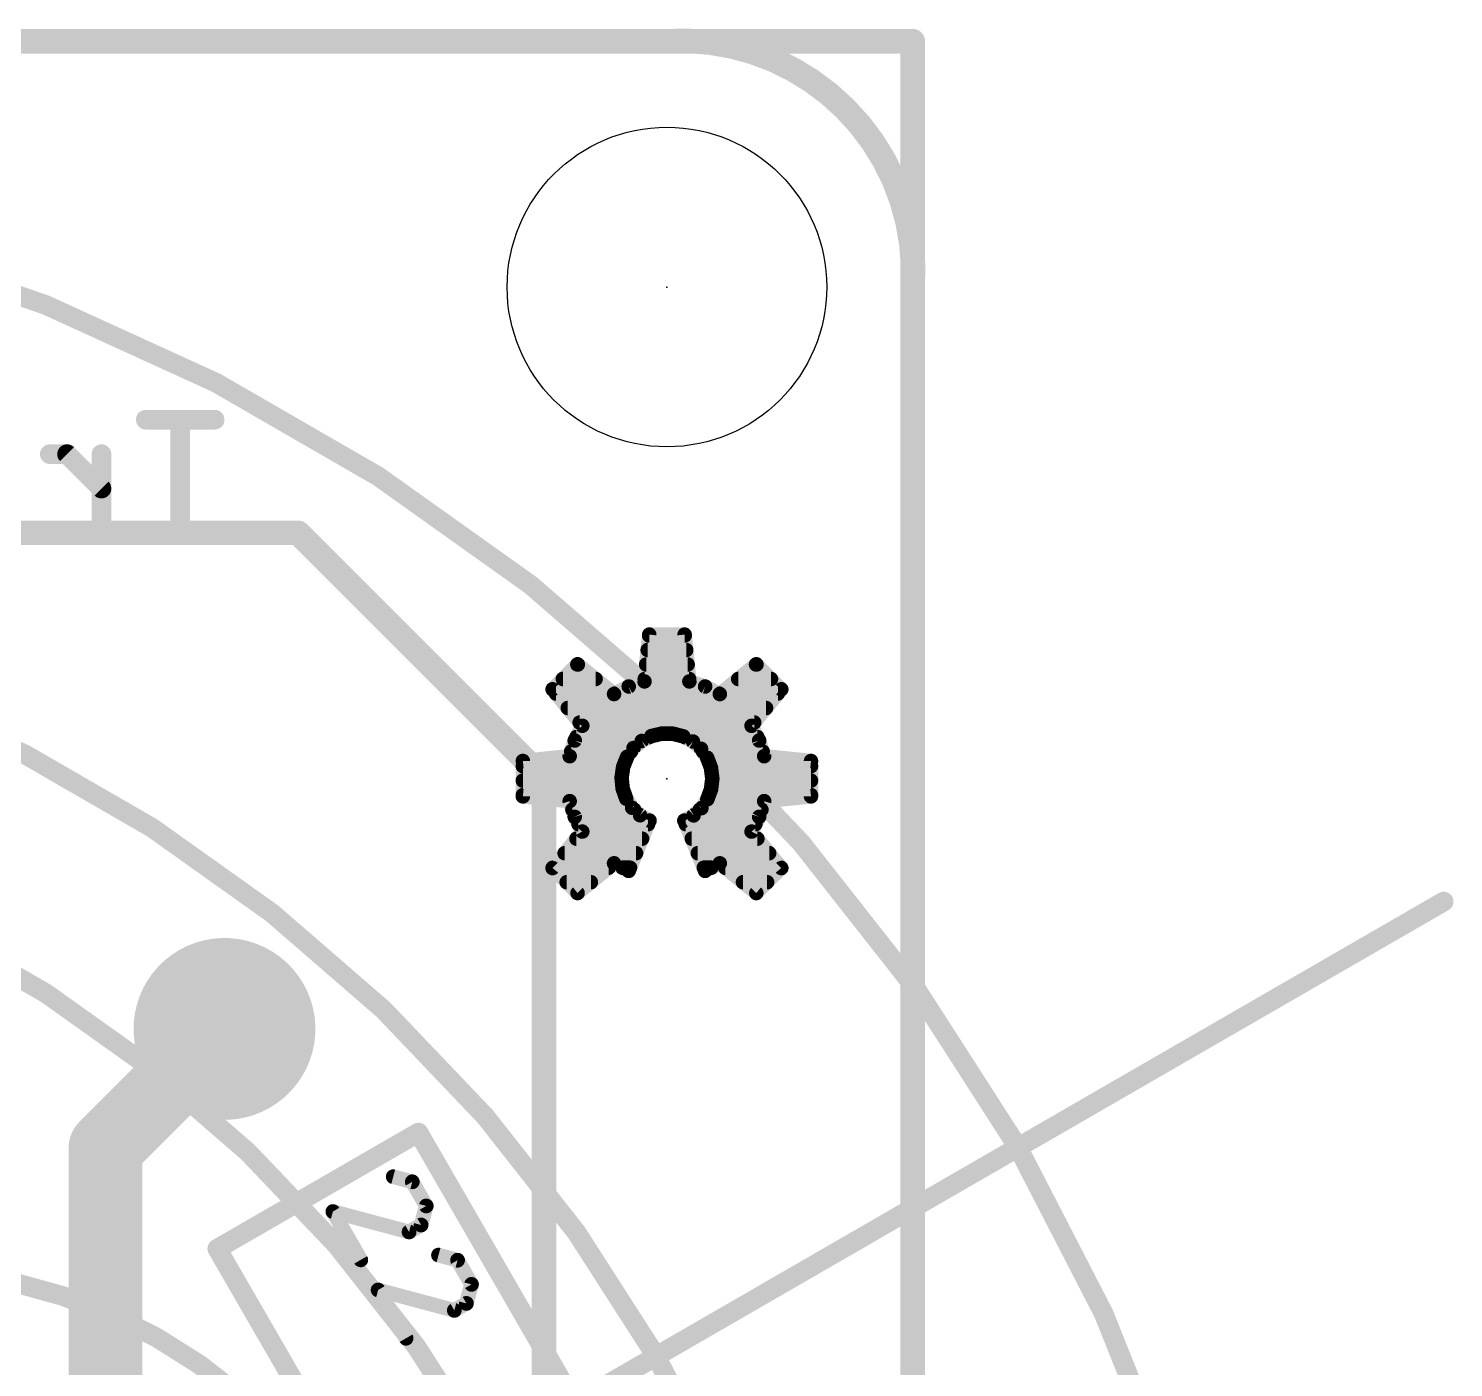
# Model space of a CAD drawing. Extents: x -31.8 to 25.5, y -33 to 25.5.
# Drawn here: x 7.37 to 22.1, y 7.89 to 21.72 of the extents above; entities that cross this region are included whole.
import ezdxf

# ---------------------------------------------------------------- set-up
doc = ezdxf.new("R2010")
doc.units = 0
for name, color, linetype in [('1', 12, 'CONTINUOUS'), ('16', 132, 'CONTINUOUS'), ('17', 110, 'CONTINUOUS'), ('20', 53, 'CONTINUOUS'), ('21', 41, 'CONTINUOUS'), ('22', 40, 'CONTINUOUS'), ('23', 53, 'CONTINUOUS'), ('24', 53, 'CONTINUOUS'), ('51', 53, 'CONTINUOUS')]:
    doc.layers.add(name, color=color, linetype=linetype)

# ---------------------------------------------------------------- blocks, each defined once
blk = doc.blocks.new('ROUNDP')
at = {"const_width": 0.5}
blk.add_lwpolyline([(0, -0.25, 1), (0, 0.25, 1), (0, -0.25)], format="xyb", dxfattribs=at)

msp = doc.modelspace()

# ---------------------------------------------------------------- linework, layer by layer
at = {"layer": '1'}
for points, const_width in [([(-16.51, 21.59), (16.51, 21.59)], 0.254), ([(16.51, 21.59), (16.51, -16.51)], 0.254), ([(8.1687, 10.1551), (9.398, 11.3844)], 0.762), ([(8.1687, 4.699), (8.1687, 10.1551)], 0.762)]:
    msp.add_lwpolyline(points, dxfattribs=dict(at, const_width=const_width))
for points, const_width in [([(16.5735, 21.59, 1), (16.4465, 21.59)], 0.127), ([(16.51, 21.5265, 1), (16.51, 21.6535)], 0.127), ([(9.5327, 11.2497, 1), (9.2633, 11.5191)], 0.381), ([(8.3592, 10.1551, 1), (7.9782, 10.1551)], 0.381), ([(8.034, 10.2898, 1), (8.3034, 10.0204)], 0.381)]:
    msp.add_lwpolyline(points, format="xyb", dxfattribs=dict(at, const_width=const_width))
at = {"layer": '16', "const_width": 0.254}
for points in [[(-16.51, 21.59), (16.51, 21.59)], [(16.51, 21.59), (16.51, -16.51)], [(10.16, 16.51), (1.27, 16.51)], [(12.7, 13.97), (10.16, 16.51)], [(12.7, 1.27), (12.7, 13.97)]]:
    msp.add_lwpolyline(points, dxfattribs=at)
at = {"layer": '16', "const_width": 0.127}
for points in [[(16.5735, 21.59, 1), (16.4465, 21.59)], [(16.51, 21.5265, 1), (16.51, 21.6535)], [(10.2049, 16.5549, 1), (10.1151, 16.4651)], [(10.16, 16.4465, 1), (10.16, 16.5735)], [(12.7635, 13.97, 1), (12.6365, 13.97)], [(12.6551, 13.9251, 1), (12.7449, 14.0149)]]:
    msp.add_lwpolyline(points, format="xyb", dxfattribs=at)
at = {"layer": '20', "const_width": 0.254}
for points in [[(13.97, 21.59), (-13.97, 21.59)], [(16.51, -13.97), (16.51, 19.05)]]:
    msp.add_lwpolyline(points, dxfattribs=at)
at = {"layer": '20'}
for points, const_width in [([(16.51, 19.05, 0.4509), (13.97, 21.59)], 0.254), ([(13.9661, 21.6534, 1), (13.9739, 21.5266)], 0.127), ([(13.97, 21.5265, 1), (13.97, 21.6535)], 0.127), ([(16.5735, 19.05, 1), (16.4465, 19.05)], 0.127), ([(16.4466, 19.0539, 1), (16.5734, 19.0461)], 0.127)]:
    msp.add_lwpolyline(points, format="xyb", dxfattribs=dict(at, const_width=const_width))
msp.add_circle((13.97, 19.05), 1.651, dxfattribs=at)
at = {"layer": '21'}
for points, const_width in [([(0, -16.002, 1), (0, 16.002, 1), (0, -16.002)], 0.2032), ([(11.4462, 10.3384, 1), (11.3582, 10.2876)], 0.1016), ([(11.4276, 10.269, 1), (11.3768, 10.357)], 0.1016), ([(11.1517, 9.894, 1), (11.132, 9.8204)], 0.0762), ([(11.3717, 9.8236, 1), (11.3057, 9.7855)], 0.0762), ([(11.3288, 9.7677, 1), (11.3485, 9.8413)], 0.0762), ([(10.5511, 9.5162, 1), (10.4851, 9.4781)], 0.0762), ([(10.528, 9.5339, 1), (10.5082, 9.4603)], 0.0762), ([(11.5195, 9.5451, 1), (11.4459, 9.5649)], 0.0762), ([(11.4497, 9.536, 1), (11.5157, 9.5741)], 0.0762), ([(11.449, 9.3252, 1), (11.4109, 9.3912)], 0.0762), ([(11.2862, 9.3192, 1), (11.3243, 9.2532)], 0.0762), ([(11.2954, 9.2494, 1), (11.3151, 9.323)], 0.0762), ([(11.3932, 9.3681, 1), (11.4668, 9.3484)], 0.0762), ([(9.3678, 9.1384, 1), (9.2798, 9.0876)], 0.1016), ([(9.2984, 9.157, 1), (9.3492, 9.069)], 0.1016), ([(2.6389, -0.8031, 5.25), (0.6389, 2.661)], 0.2032), ([(10.7732, 8.979, 1), (10.8392, 9.0171)], 0.0762), ([(11.6195, 9.0839, 1), (11.5998, 9.0103)], 0.0762), ([(11.8394, 9.0134, 1), (11.7734, 8.9753)], 0.0762), ([(11.7966, 8.9575, 1), (11.8163, 9.0311)], 0.0762), ([(11.0188, 8.706, 1), (10.9529, 8.6679)], 0.0762), ([(10.9957, 8.7237, 1), (10.976, 8.6501)], 0.0762), ([(11.9873, 8.735, 1), (11.9137, 8.7547)], 0.0762), ([(11.9175, 8.7258, 1), (11.9835, 8.7639)], 0.0762), ([(11.7539, 8.509, 1), (11.792, 8.443)], 0.0762), ([(11.7631, 8.4392, 1), (11.7828, 8.5128)], 0.0762), ([(11.8609, 8.5579, 1), (11.9345, 8.5382)], 0.0762), ([(11.9168, 8.515, 1), (11.8787, 8.581)], 0.0762), ([(11.241, 8.1688, 1), (11.307, 8.2069)], 0.0762)]:
    msp.add_lwpolyline(points, format="xyb", dxfattribs=dict(at, const_width=const_width))
for points, const_width in [([(9.3238, 9.113), (11.4022, 10.313)], 0.2032), ([(11.4022, 10.313), (14.5522, 4.857)], 0.2032), ([(11.3387, 9.8045), (11.1419, 9.8572)], 0.1524), ([(11.4827, 9.555), (11.3387, 9.8045)], 0.1524), ([(10.8062, 8.9981), (10.5181, 9.4971)], 0.1524), ([(10.5181, 9.4971), (11.3052, 9.2862)], 0.1524), ([(11.43, 9.3582), (11.4827, 9.555)], 0.1524), ([(11.3052, 9.2862), (11.43, 9.3582)], 0.1524), ([(12.4738, 3.657), (9.3238, 9.113)], 0.2032), ([(11.8064, 8.9943), (11.6096, 9.0471)], 0.1524), ([(11.9505, 8.7448), (11.8064, 8.9943)], 0.1524), ([(11.274, 8.1879), (10.9859, 8.6869)], 0.1524), ([(10.9859, 8.6869), (11.773, 8.476)], 0.1524), ([(11.8977, 8.548), (11.9505, 8.7448)], 0.1524), ([(11.773, 8.476), (11.8977, 8.548)], 0.1524)]:
    msp.add_lwpolyline(points, dxfattribs=dict(at, const_width=const_width))
at = {"layer": '22'}
for points, const_width in [([(9.2964, 17.6793), (8.5846, 17.6793)], 0.2032), ([(8.9405, 16.6116), (8.9405, 17.6793)], 0.2032), ([(7.7711, 17.3234), (7.5931, 17.3234)], 0.2032), ([(8.127, 16.9675), (7.7711, 17.3234)], 0.2032), ([(8.127, 16.6116), (8.127, 17.3234)], 0.2032), ([(13.738, 14.9749), (13.7872, 15.4588)], 0.15), ([(13.7863, 15.45), (14.1537, 15.45)], 0.15), ([(13.7872, 15.4588), (14.1528, 15.4588)], 0.15), ([(14.1528, 15.4588), (14.202, 14.9749)], 0.15), ([(13.7711, 15.3), (14.1689, 15.3)], 0.15), ([(12.788, 14.8935), (13.0465, 15.152)], 0.15), ([(13.0445, 15.15), (13.049, 15.15)], 0.15), ([(13.0465, 15.152), (13.4235, 14.8446)], 0.15), ([(13.7558, 15.15), (14.1842, 15.15)], 0.15), ([(14.5165, 14.8446), (14.8935, 15.152)], 0.15), ([(14.891, 15.15), (14.8955, 15.15)], 0.15), ([(14.8935, 15.152), (15.152, 14.8935)], 0.15), ([(12.8945, 15), (13.2329, 15)], 0.15), ([(13.5753, 14.9228), (13.738, 14.9749)], 0.15), ([(13.7406, 15), (14.1994, 15)], 0.15), ([(14.202, 14.9749), (14.3647, 14.9228)], 0.15), ([(14.7071, 15), (15.0455, 15)], 0.15), ([(13.0954, 14.5165), (12.788, 14.8935)], 0.15), ([(12.8235, 14.85), (13.4169, 14.85)], 0.15), ([(13.4235, 14.8446), (13.5753, 14.9228)], 0.15), ([(13.434, 14.85), (14.506, 14.85)], 0.15), ([(14.3647, 14.9228), (14.5165, 14.8446)], 0.15), ([(14.5231, 14.85), (15.1165, 14.85)], 0.15), ([(15.152, 14.8935), (14.8446, 14.5165)], 0.15), ([(12.9458, 14.7), (14.9942, 14.7)], 0.15), ([(13.0172, 14.3647), (13.0954, 14.5165)], 0.15), ([(13.0681, 14.55), (14.8719, 14.55)], 0.15), ([(14.8446, 14.5165), (14.9228, 14.3647)], 0.15), ([(12.9651, 14.202), (13.0172, 14.3647)], 0.15), ([(13.0354, 14.4), (13.7893, 14.4)], 0.15), ([(13.7097, 14.3596), (13.6245, 14.2866)], 0.15), ([(13.8098, 14.4104), (13.7097, 14.3596)], 0.15), ([(13.919, 14.4358), (13.8098, 14.4104)], 0.15), ([(14.0312, 14.4346), (13.919, 14.4358)], 0.15), ([(14.1399, 14.4068), (14.0312, 14.4346)], 0.15), ([(14.2389, 14.3539), (14.1399, 14.4068)], 0.15), ([(14.1526, 14.4), (14.9046, 14.4)], 0.15), ([(14.9228, 14.3647), (14.9749, 14.202)], 0.15), ([(12.9805, 14.25), (13.5983, 14.25)], 0.15), ([(13.6245, 14.2866), (13.5592, 14.1954)], 0.15), ([(14.3224, 14.279), (14.2389, 14.3539)], 0.15), ([(14.3858, 14.1864), (14.3224, 14.279)], 0.15), ([(14.3423, 14.25), (14.9595, 14.25)], 0.15), ([(12.4812, 14.1528), (12.9651, 14.202)], 0.15), ([(12.4812, 13.7872), (12.4812, 14.1528)], 0.15), ([(12.4812, 14.1), (13.5209, 14.1)], 0.15), ([(13.5173, 14.0913), (13.5015, 13.9802)], 0.15), ([(13.5592, 14.1954), (13.5173, 14.0913)], 0.15), ([(14.4253, 14.0814), (14.3858, 14.1864)], 0.15), ([(14.4183, 14.1), (15.4588, 14.1)], 0.15), ([(14.4388, 13.97), (14.4253, 14.0814)], 0.15), ([(14.9749, 14.202), (15.4588, 14.1528)], 0.15), ([(15.4588, 14.1528), (15.4588, 13.7872)], 0.15), ([(12.4812, 13.95), (13.5044, 13.95)], 0.15), ([(13.5015, 13.9802), (13.5125, 13.8685)], 0.15), ([(14.4259, 13.8606), (14.4388, 13.97)], 0.15), ([(14.4364, 13.95), (15.4588, 13.95)], 0.15), ([(12.4812, 13.8), (13.5365, 13.8)], 0.15), ([(12.9651, 13.738), (12.4812, 13.7872)], 0.15), ([(13.5125, 13.8685), (13.5497, 13.7627)], 0.15), ([(14.3877, 13.7572), (14.4259, 13.8606)], 0.15), ([(14.4035, 13.8), (15.4588, 13.8)], 0.15), ([(15.4588, 13.7872), (14.9749, 13.738)], 0.15), ([(13.0172, 13.5753), (12.9651, 13.738)], 0.15), ([(12.9933, 13.65), (13.6309, 13.65)], 0.15), ([(13.5497, 13.7627), (13.611, 13.6687)], 0.15), ([(13.611, 13.6687), (13.6928, 13.592)], 0.15), ([(14.2456, 13.5907), (14.3265, 13.6655)], 0.15), ([(14.3097, 13.65), (14.9467, 13.65)], 0.15), ([(14.3265, 13.6655), (14.3877, 13.7572)], 0.15), ([(14.9749, 13.738), (14.9228, 13.5753)], 0.15), ([(13.0954, 13.4235), (13.0172, 13.5753)], 0.15), ([(13.056, 13.5), (13.7753, 13.5)], 0.15), ([(13.7906, 13.5369), (13.5753, 13.0172)], 0.15), ([(13.6928, 13.592), (13.7906, 13.5369)], 0.15), ([(14.1494, 13.5369), (14.2456, 13.5907)], 0.15), ([(14.3647, 13.0172), (14.1494, 13.5369)], 0.15), ([(14.1647, 13.5), (14.884, 13.5)], 0.15), ([(14.9228, 13.5753), (14.8446, 13.4235)], 0.15), ([(12.788, 13.0465), (13.0954, 13.4235)], 0.15), ([(13.0355, 13.35), (13.7132, 13.35)], 0.15), ([(14.2268, 13.35), (14.9045, 13.35)], 0.15), ([(14.8446, 13.4235), (15.152, 13.0465)], 0.15), ([(12.9132, 13.2), (13.651, 13.2)], 0.15), ([(14.289, 13.2), (15.0268, 13.2)], 0.15), ([(13.0465, 12.788), (12.788, 13.0465)], 0.15), ([(12.7909, 13.05), (13.3678, 13.05)], 0.15), ([(13.4235, 13.0954), (13.0465, 12.788)], 0.15), ([(13.5753, 13.0172), (13.4235, 13.0954)], 0.15), ([(13.5116, 13.05), (13.5889, 13.05)], 0.15), ([(14.3511, 13.05), (14.4284, 13.05)], 0.15), ([(14.5165, 13.0954), (14.3647, 13.0172)], 0.15), ([(14.8935, 12.788), (14.5165, 13.0954)], 0.15), ([(14.5722, 13.05), (15.1491, 13.05)], 0.15), ([(15.152, 13.0465), (14.8935, 12.788)], 0.15), ([(12.9345, 12.9), (13.1839, 12.9)], 0.15), ([(14.7561, 12.9), (15.0055, 12.9)], 0.15)]:
    msp.add_lwpolyline(points, dxfattribs=dict(at, const_width=const_width))
for points, const_width in [([(8.5846, 17.7301, 1), (8.5846, 17.6285)], 0.1016), ([(8.9913, 17.6793, 1), (8.8897, 17.6793)], 0.1016), ([(9.2964, 17.6285, 1), (9.2964, 17.7301)], 0.1016), ([(7.5931, 17.3742, 1), (7.5931, 17.2726)], 0.1016), ([(7.807, 17.3593, 1), (7.7352, 17.2875)], 0.1016), ([(7.7711, 17.2726, 1), (7.7711, 17.3742)], 0.1016), ([(8.1778, 17.3234, 1), (8.0762, 17.3234)], 0.1016), ([(8.0911, 16.9316, 1), (8.1629, 17.0034)], 0.1016), ([(8.0762, 16.6116, 1), (8.1778, 16.6116)], 0.1016), ([(8.8897, 16.6116, 1), (8.9913, 16.6116)], 0.1016), ([(13.7863, 15.4875, 1), (13.7863, 15.4125)], 0.075), ([(13.7872, 15.4963, 1), (13.7872, 15.4213)], 0.075), ([(13.8245, 15.455, 1), (13.7499, 15.4626)], 0.075), ([(14.1901, 15.4626, 1), (14.1155, 15.455)], 0.075), ([(14.1528, 15.4213, 1), (14.1528, 15.4963)], 0.075), ([(14.1537, 15.4125, 1), (14.1537, 15.4875)], 0.075), ([(13.7711, 15.3375, 1), (13.7711, 15.2625)], 0.075), ([(14.1689, 15.2625, 1), (14.1689, 15.3375)], 0.075), ([(13.0445, 15.1875, 1), (13.0445, 15.1125)], 0.075), ([(13.0702, 15.1811, 1), (13.0228, 15.1229)], 0.075), ([(13.073, 15.1255, 1), (13.02, 15.1785)], 0.075), ([(13.049, 15.1125, 1), (13.049, 15.1875)], 0.075), ([(13.7558, 15.1875, 1), (13.7558, 15.1125)], 0.075), ([(14.1842, 15.1125, 1), (14.1842, 15.1875)], 0.075), ([(14.891, 15.1875, 1), (14.891, 15.1125)], 0.075), ([(14.92, 15.1785, 1), (14.867, 15.1255)], 0.075), ([(14.9172, 15.1229, 1), (14.8698, 15.1811)], 0.075), ([(14.8955, 15.1125, 1), (14.8955, 15.1875)], 0.075), ([(12.8945, 15.0375, 1), (12.8945, 14.9625)], 0.075), ([(13.2329, 14.9625, 1), (13.2329, 15.0375)], 0.075), ([(13.7406, 15.0375, 1), (13.7406, 14.9625)], 0.075), ([(13.7494, 14.9392, 1), (13.7266, 15.0106)], 0.075), ([(14.2134, 15.0106, 1), (14.1906, 14.9392)], 0.075), ([(14.1994, 14.9625, 1), (14.1994, 15.0375)], 0.075), ([(14.7071, 15.0375, 1), (14.7071, 14.9625)], 0.075), ([(15.0455, 14.9625, 1), (15.0455, 15.0375)], 0.075), ([(12.8171, 14.9172, 1), (12.7589, 14.8698)], 0.075), ([(12.7615, 14.92, 1), (12.8145, 14.867)], 0.075), ([(12.8235, 14.8875, 1), (12.8235, 14.8125)], 0.075), ([(13.4063, 14.8779, 1), (13.4407, 14.8113)], 0.075), ([(13.434, 14.8875, 1), (13.434, 14.8125)], 0.075), ([(13.3998, 14.8155, 1), (13.4472, 14.8737)], 0.075), ([(13.4169, 14.8125, 1), (13.4169, 14.8875)], 0.075), ([(13.5639, 14.9585, 1), (13.5868, 14.8871)], 0.075), ([(13.5925, 14.8895, 1), (13.5582, 14.9562)], 0.075), ([(13.7007, 14.9787, 1), (13.7753, 14.9711)], 0.075), ([(14.1647, 14.9711, 1), (14.2393, 14.9787)], 0.075), ([(14.3818, 14.9562, 1), (14.3475, 14.8895)], 0.075), ([(14.3532, 14.8871, 1), (14.3761, 14.9585)], 0.075), ([(14.4928, 14.8737, 1), (14.5402, 14.8155)], 0.075), ([(14.5231, 14.8875, 1), (14.5231, 14.8125)], 0.075), ([(14.4993, 14.8113, 1), (14.5337, 14.8779)], 0.075), ([(14.506, 14.8125, 1), (14.506, 14.8875)], 0.075), ([(15.1165, 14.8125, 1), (15.1165, 14.8875)], 0.075), ([(15.1811, 14.8698, 1), (15.1229, 14.9172)], 0.075), ([(15.1255, 14.867, 1), (15.1785, 14.92)], 0.075), ([(12.9458, 14.7375, 1), (12.9458, 14.6625)], 0.075), ([(14.9942, 14.6625, 1), (14.9942, 14.7375)], 0.075), ([(13.0681, 14.5875, 1), (13.0681, 14.5125)], 0.075), ([(13.1287, 14.4993, 1), (13.0621, 14.5337)], 0.075), ([(14.8779, 14.5337, 1), (14.8113, 14.4993)], 0.075), ([(14.8719, 14.5125, 1), (14.8719, 14.5875)], 0.075), ([(13.0529, 14.3532, 1), (12.9815, 14.3761)], 0.075), ([(13.0354, 14.4375, 1), (13.0354, 14.3625)], 0.075), ([(13.0663, 14.4928, 1), (13.1245, 14.5402)], 0.075), ([(13.7341, 14.3312, 1), (13.6853, 14.3881)], 0.075), ([(13.8012, 14.4469, 1), (13.8183, 14.3738)], 0.075), ([(13.7893, 14.3625, 1), (13.7893, 14.4375)], 0.075), ([(13.8267, 14.3769, 1), (13.7928, 14.4438)], 0.075), ([(13.9194, 14.4733, 1), (13.9186, 14.3983)], 0.075), ([(13.9275, 14.3993, 1), (13.9105, 14.4724)], 0.075), ([(14.0405, 14.4709, 1), (14.0219, 14.3983)], 0.075), ([(14.0308, 14.3971, 1), (14.0316, 14.4721)], 0.075), ([(14.1576, 14.4398, 1), (14.1222, 14.3737)], 0.075), ([(14.1526, 14.4375, 1), (14.1526, 14.3625)], 0.075), ([(14.1306, 14.3704, 1), (14.1492, 14.4431)], 0.075), ([(14.8155, 14.5402, 1), (14.8737, 14.4928)], 0.075), ([(14.9585, 14.3761, 1), (14.8871, 14.3532)], 0.075), ([(14.9046, 14.3625, 1), (14.9046, 14.4375)], 0.075), ([(12.9805, 14.2875, 1), (12.9805, 14.2125)], 0.075), ([(12.9838, 14.3818, 1), (13.0505, 14.3475)], 0.075), ([(13.6001, 14.315, 1), (13.6489, 14.2581)], 0.075), ([(13.655, 14.2647, 1), (13.594, 14.3084)], 0.075), ([(13.5983, 14.2125, 1), (13.5983, 14.2875)], 0.075), ([(13.6927, 14.3931, 1), (13.7266, 14.3262)], 0.075), ([(14.2639, 14.3818, 1), (14.2139, 14.326)], 0.075), ([(14.2212, 14.3208, 1), (14.2566, 14.387)], 0.075), ([(14.3534, 14.3002, 1), (14.2915, 14.2578)], 0.075), ([(14.2974, 14.2511, 1), (14.3475, 14.3069)], 0.075), ([(14.3423, 14.2875, 1), (14.3423, 14.2125)], 0.075), ([(14.8895, 14.3475, 1), (14.9562, 14.3818)], 0.075), ([(14.9595, 14.2125, 1), (14.9595, 14.2875)], 0.075), ([(12.5187, 14.1528, 1), (12.4437, 14.1528)], 0.075), ([(12.4774, 14.1901, 1), (12.485, 14.1155)], 0.075), ([(12.4812, 14.1375, 1), (12.4812, 14.0625)], 0.075), ([(12.9294, 14.2134, 1), (13.0008, 14.1906)], 0.075), ([(12.9689, 14.1647, 1), (12.9613, 14.2393)], 0.075), ([(13.4825, 14.1052, 1), (13.5521, 14.0773)], 0.075), ([(13.5545, 14.086, 1), (13.4802, 14.0966)], 0.075), ([(13.5209, 14.0625, 1), (13.5209, 14.1375)], 0.075), ([(13.5287, 14.2172, 1), (13.5896, 14.1735)], 0.075), ([(13.5939, 14.1814, 1), (13.5244, 14.2094)], 0.075), ([(14.4209, 14.1996, 1), (14.3507, 14.1732)], 0.075), ([(14.3549, 14.1652, 1), (14.4168, 14.2076)], 0.075), ([(14.4183, 14.1375, 1), (14.4183, 14.0625)], 0.075), ([(14.4626, 14.0859, 1), (14.3881, 14.0769)], 0.075), ([(14.9787, 14.2393, 1), (14.9711, 14.1647)], 0.075), ([(14.9392, 14.1906, 1), (15.0106, 14.2134)], 0.075), ([(15.4963, 14.1528, 1), (15.4213, 14.1528)], 0.075), ([(15.455, 14.1155, 1), (15.4626, 14.1901)], 0.075), ([(15.4588, 14.0625, 1), (15.4588, 14.1375)], 0.075), ([(12.4812, 13.9875, 1), (12.4812, 13.9125)], 0.075), ([(13.5388, 13.9838, 1), (13.4641, 13.9765)], 0.075), ([(13.4643, 13.9855, 1), (13.5386, 13.9749)], 0.075), ([(13.5044, 13.9125, 1), (13.5044, 13.9875)], 0.075), ([(14.3903, 14.0682, 1), (14.4604, 14.0946)], 0.075), ([(14.4364, 13.9875, 1), (14.4364, 13.9125)], 0.075), ([(14.476, 13.9656, 1), (14.4016, 13.9744)], 0.075), ([(14.4016, 13.9655, 1), (14.476, 13.9745)], 0.075), ([(15.4588, 13.9125, 1), (15.4588, 13.9875)], 0.075), ([(12.4812, 13.8375, 1), (12.4812, 13.7625)], 0.075), ([(12.485, 13.8245, 1), (12.4774, 13.7499)], 0.075), ([(13.5478, 13.881, 1), (13.4771, 13.8561)], 0.075), ([(13.4751, 13.8648, 1), (13.5498, 13.8722)], 0.075), ([(13.5365, 13.7625, 1), (13.5365, 13.8375)], 0.075), ([(14.4035, 13.8375, 1), (14.4035, 13.7625)], 0.075), ([(14.3886, 13.865, 1), (14.4631, 13.8562)], 0.075), ([(14.461, 13.8476, 1), (14.3907, 13.8735)], 0.075), ([(15.4626, 13.7499, 1), (15.455, 13.8245)], 0.075), ([(15.4588, 13.7625, 1), (15.4588, 13.8375)], 0.075), ([(12.4437, 13.7872, 1), (12.5187, 13.7872)], 0.075), ([(13.0008, 13.7494, 1), (12.9294, 13.7266)], 0.075), ([(12.9933, 13.6875, 1), (12.9933, 13.6125)], 0.075), ([(12.9613, 13.7007, 1), (12.9689, 13.7753)], 0.075), ([(13.5811, 13.7831, 1), (13.5182, 13.7422)], 0.075), ([(13.5143, 13.7502, 1), (13.585, 13.7751)], 0.075), ([(13.6366, 13.696, 1), (13.5853, 13.6413)], 0.075), ([(13.5795, 13.6482, 1), (13.6424, 13.6892)], 0.075), ([(13.6309, 13.6125, 1), (13.6309, 13.6875)], 0.075), ([(14.3097, 13.6875, 1), (14.3097, 13.6125)], 0.075), ([(14.2953, 13.6864, 1), (14.3577, 13.6447)], 0.075), ([(14.3519, 13.638, 1), (14.301, 13.6931)], 0.075), ([(14.3525, 13.7701, 1), (14.4229, 13.7442)], 0.075), ([(14.4189, 13.7363, 1), (14.3565, 13.778)], 0.075), ([(14.9711, 13.7753, 1), (14.9787, 13.7007)], 0.075), ([(15.0106, 13.7266, 1), (14.9392, 13.7494)], 0.075), ([(14.9467, 13.6125, 1), (14.9467, 13.6875)], 0.075), ([(15.4213, 13.7872, 1), (15.4963, 13.7872)], 0.075), ([(13.0505, 13.5925, 1), (12.9838, 13.5582)], 0.075), ([(12.9815, 13.5639, 1), (13.0529, 13.5868)], 0.075), ([(13.056, 13.5375, 1), (13.056, 13.4625)], 0.075), ([(13.7112, 13.6246, 1), (13.6744, 13.5593)], 0.075), ([(13.6672, 13.5646, 1), (13.7185, 13.6193)], 0.075), ([(13.8252, 13.5225, 1), (13.756, 13.5513)], 0.075), ([(13.7722, 13.5042, 1), (13.809, 13.5696)], 0.075), ([(13.7753, 13.4625, 1), (13.7753, 13.5375)], 0.075), ([(14.184, 13.5513, 1), (14.1148, 13.5225)], 0.075), ([(14.1311, 13.5696, 1), (14.1677, 13.5042)], 0.075), ([(14.1647, 13.5375, 1), (14.1647, 13.4625)], 0.075), ([(14.2201, 13.6183, 1), (14.271, 13.5632)], 0.075), ([(14.2639, 13.558, 1), (14.2272, 13.6235)], 0.075), ([(14.884, 13.4625, 1), (14.884, 13.5375)], 0.075), ([(14.8871, 13.5868, 1), (14.9585, 13.5639)], 0.075), ([(14.9562, 13.5582, 1), (14.8895, 13.5925)], 0.075), ([(13.0355, 13.3875, 1), (13.0355, 13.3125)], 0.075), ([(13.0621, 13.4063, 1), (13.1287, 13.4407)], 0.075), ([(13.1245, 13.3998, 1), (13.0663, 13.4472)], 0.075), ([(13.7132, 13.3125, 1), (13.7132, 13.3875)], 0.075), ([(14.2268, 13.3875, 1), (14.2268, 13.3125)], 0.075), ([(14.8737, 13.4472, 1), (14.8155, 13.3998)], 0.075), ([(14.8113, 13.4407, 1), (14.8779, 13.4063)], 0.075), ([(14.9045, 13.3125, 1), (14.9045, 13.3875)], 0.075), ([(12.9132, 13.2375, 1), (12.9132, 13.1625)], 0.075), ([(13.651, 13.1625, 1), (13.651, 13.2375)], 0.075), ([(14.289, 13.2375, 1), (14.289, 13.1625)], 0.075), ([(15.0268, 13.1625, 1), (15.0268, 13.2375)], 0.075), ([(12.8145, 13.073, 1), (12.7615, 13.02)], 0.075), ([(12.7589, 13.0702, 1), (12.8171, 13.0228)], 0.075), ([(12.7909, 13.0875, 1), (12.7909, 13.0125)], 0.075), ([(13.3678, 13.0125, 1), (13.3678, 13.0875)], 0.075), ([(13.4407, 13.1287, 1), (13.4063, 13.0621)], 0.075), ([(13.4472, 13.0663, 1), (13.3998, 13.1245)], 0.075), ([(13.5116, 13.0875, 1), (13.5116, 13.0125)], 0.075), ([(13.5889, 13.0125, 1), (13.5889, 13.0875)], 0.075), ([(14.3511, 13.0875, 1), (14.3511, 13.0125)], 0.075), ([(14.4284, 13.0125, 1), (14.4284, 13.0875)], 0.075), ([(14.5402, 13.1245, 1), (14.4928, 13.0663)], 0.075), ([(14.5337, 13.0621, 1), (14.4993, 13.1287)], 0.075), ([(14.5722, 13.0875, 1), (14.5722, 13.0125)], 0.075), ([(15.1229, 13.0228, 1), (15.1811, 13.0702)], 0.075), ([(15.1785, 13.02, 1), (15.1255, 13.073)], 0.075), ([(15.1491, 13.0125, 1), (15.1491, 13.0875)], 0.075), ([(12.9345, 12.9375, 1), (12.9345, 12.8625)], 0.075), ([(13.1839, 12.8625, 1), (13.1839, 12.9375)], 0.075), ([(13.5407, 13.0316, 1), (13.6099, 13.0028)], 0.075), ([(13.5581, 12.9839, 1), (13.5925, 13.0505)], 0.075), ([(14.3475, 13.0505, 1), (14.3819, 12.9839)], 0.075), ([(14.3301, 13.0028, 1), (14.3993, 13.0316)], 0.075), ([(14.7561, 12.9375, 1), (14.7561, 12.8625)], 0.075), ([(15.0055, 12.8625, 1), (15.0055, 12.9375)], 0.075), ([(13.0228, 12.8171, 1), (13.0702, 12.7589)], 0.075), ([(13.02, 12.7615, 1), (13.073, 12.8145)], 0.075), ([(14.867, 12.8145, 1), (14.92, 12.7615)], 0.075), ([(14.8698, 12.7589, 1), (14.9172, 12.8171)], 0.075)]:
    msp.add_lwpolyline(points, format="xyb", dxfattribs=dict(at, const_width=const_width))
at = {"layer": '23'}
msp.add_point((13.97, 19.05), dxfattribs=at)
at = {"layer": '24'}
msp.add_point((13.97, 13.97), dxfattribs=at)
at = {"layer": '51'}
for points, const_width in [([(0, -20.32, 1), (0, 20.32, 1), (0, -20.32)], 0.2032), ([(0, -13.97, 1), (0, 13.97, 1), (0, -13.97)], 0.2032), ([(22.0218, 12.656, 1), (21.971, 12.744)], 0.1016), ([(0, -10.16, 1), (0, 10.16, 1), (0, -10.16)], 0.2032)]:
    msp.add_lwpolyline(points, format="xyb", dxfattribs=dict(at, const_width=const_width))
at = {"layer": '51', "const_width": 0.2032}
msp.add_lwpolyline([(0, 0), (21.9964, 12.7)], dxfattribs=at)

# ---------------------------------------------------------------- block references
at = {"layer": '17', "xscale": 1.8796, "yscale": 1.8796, "rotation": 300}
msp.add_blockref('ROUNDP', (9.398, 11.3844), dxfattribs=at)
msp.add_blockref('ROUNDP', (9.398, 11.3844), dxfattribs=at)

doc.saveas('drawing.dxf')
